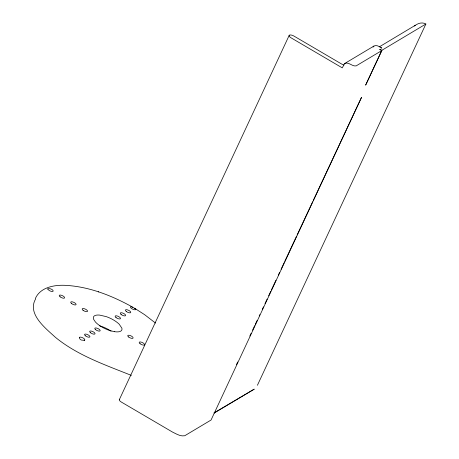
<?xml version="1.0" encoding="UTF-8"?>
<svg xmlns="http://www.w3.org/2000/svg" width="459" height="459" viewBox="0 0 459 459"><rect width="100%" height="100%" fill="white"/><g stroke="black" fill="none" stroke-linecap="round" stroke-linejoin="round"><path stroke-width="0.69" d="M79.424 337.549L79.694 338.719L80.618 339.649A2.765 1.779 19 0 0 81.495 340.073L84.123 340.303M119.283 399.755L289.095 35.584M381.968 50.238L379.645 49.383L381.739 50.61L365.639 85.127L381.968 50.238L425.877 24.017C423.026 22.302 419.406 22.835 416.657 24.482L379.214 46.921M257.407 385.296L425.877 24.017M236.477 364.555L237.687 361.962M249.828 336.022L251.044 333.429M252.559 330.187L254.688 325.649M255.29 324.352L257.115 320.457M259.237 315.918L259.846 314.622M262.273 309.435L263.489 306.841M265.004 303.6L267.127 299.056M268.647 295.814L270.77 291.276M271.378 289.979L275.928 280.254M278.355 275.061L279.571 272.468M281.092 269.226L284.121 262.743M284.729 261.446L296.566 236.156M297.174 234.859L312.654 201.782M313.256 200.485L361.514 97.377L211.06 420.025L184.713 435.757C180.347 436.612 176.233 433.83 172.441 432.028L121.405 402.095A3.901 1.457 25 0 1 119.592 399.296M35.326 298.608C40.053 287.575 53.611 284.919 64.392 285.297C88.662 286.336 111.876 295.573 132.886 307.278M380.758 47.862L381.842 48.069C379.524 46.72 376.673 44.592 373.919 46.066L344.646 63.543L342.253 67.857L291.218 37.925A3.901 1.457 25 0 1 289.405 35.131A3.901 1.457 25 0 1 294.144 36.181L341.662 64.048L343.957 65.017M373.058 47.099L373.919 46.066M35.555 299.056C26.943 313.956 45.768 328.426 55.424 337.336C77.657 355.495 105.094 364.848 131.349 375.393M414.46 26.002L415.263 25.44M381.739 50.61L356.127 65.907C352.042 66.681 348.725 61.477 344.646 63.543M214.187 413.06L254.252 389.14L213.992 412.888M99.379 325.747L101.778 326.492A15.606 5.824 25 0 1 111.044 331.146M98.272 291.798L98.599 291.913M134.694 308.316L131.148 306.658A2.771 1.211 45.2 0 0 130.786 306.732A2.926 1.09 25 0 0 132.089 308.855A2.926 1.09 25 0 0 135.692 309.613A2.771 0.798 4.7 0 0 135.841 309.412L134.694 308.316L144.602 314.656L155.503 323.067M84.513 340.176A2.926 1.09 25 0 0 83.205 338.048A2.926 1.09 25 0 0 79.602 337.296A2.771 1.153 45.4 0 0 79.418 337.543M84.542 340.182A2.771 0.74 6.2 0 1 84.163 340.314M47.793 288.918A2.788 0.769 5.7 0 0 47.621 289.107L49.256 290.501A2.926 1.09 25 0 0 52.9 291.367A2.926 1.09 25 0 0 51.563 289.256L50.186 288.728L48.258 288.722A2.788 0.769 5.7 0 0 47.891 288.866M114.721 331.714L110.137 330.652A15.6 5.818 25 0 1 95.472 322.052L93.63 319.349A15.6 5.818 25 0 1 99.569 315.081L106.368 316.653A15.6 5.818 25 0 1 119.151 324.152L121.882 328.168A15.6 5.818 25 0 1 114.721 331.714M90.555 332.769A2.926 1.09 25 0 0 94.99 333.859A2.926 1.09 25 0 0 91.519 331.134A2.926 1.09 25 0 0 90.555 332.769M126.271 311.443A2.926 1.09 25 0 0 130.7 312.527A2.926 1.09 25 0 0 127.229 309.808A2.926 1.09 25 0 0 126.271 311.443M95.679 329.711A2.926 1.09 25 0 0 100.114 330.801A2.926 1.09 25 0 0 96.642 328.076A2.926 1.09 25 0 0 95.679 329.711M128.629 336.992A2.926 1.09 25 0 0 133.058 338.082A2.926 1.09 25 0 0 129.587 335.357A2.926 1.09 25 0 0 128.629 336.992M83.073 310.278A2.926 1.09 25 0 0 87.508 311.368A2.926 1.09 25 0 0 84.037 308.643A2.926 1.09 25 0 0 83.073 310.278M60.135 296.824A2.926 1.09 25 0 0 64.57 297.914A2.926 1.09 25 0 0 61.099 295.189A2.926 1.09 25 0 0 60.135 296.824M71.604 303.548A2.926 1.09 25 0 0 76.039 304.638A2.926 1.09 25 0 0 72.568 301.913A2.926 1.09 25 0 0 71.604 303.548M121.147 314.501A2.926 1.09 25 0 0 125.577 315.591A2.926 1.09 25 0 0 122.105 312.866A2.926 1.09 25 0 0 121.147 314.501M116.024 317.559A2.926 1.09 25 0 0 120.453 318.649A2.926 1.09 25 0 0 116.988 315.924A2.926 1.09 25 0 0 116.024 317.559M85.437 335.827A2.926 1.09 25 0 0 89.866 336.917A2.926 1.09 25 0 0 86.395 334.192A2.926 1.09 25 0 0 85.437 335.827M140.098 343.722A2.926 1.09 25 0 0 144.528 344.807A2.926 1.09 25 0 0 141.056 342.081A2.926 1.09 25 0 0 140.098 343.722"/></g></svg>
